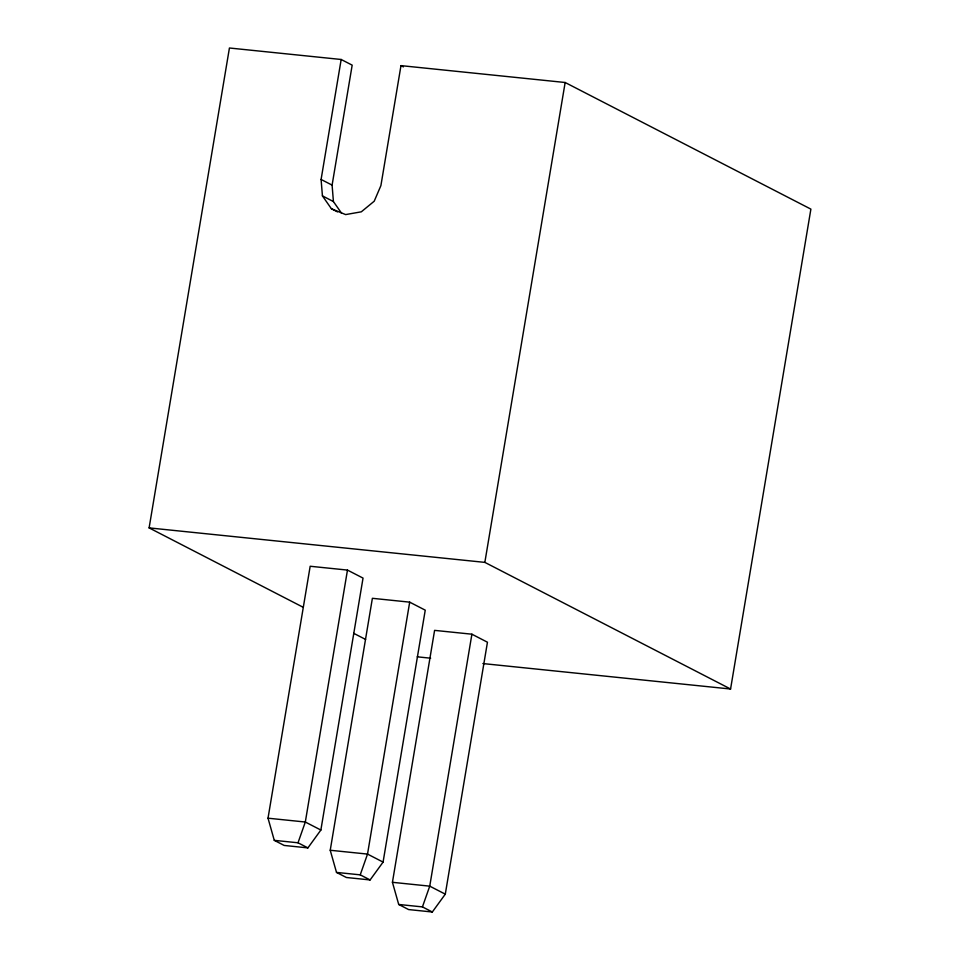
<?xml version="1.0" encoding="UTF-8"?>
<svg xmlns="http://www.w3.org/2000/svg" width="960" height="960" viewBox="0 0 960 960"><rect width="100%" height="100%" fill="white"/><g stroke="black" fill="none" stroke-linecap="round" stroke-linejoin="round"><path stroke-width="1.44" d="M303.204 607.296L149.112 527.892L229.428 48L341.172 59.484L352.176 65.148L332.1 185.124L333.42 201.564L341.592 213.252M337.512 211.896L331.404 208.752L322.428 195.888L321.096 179.46L341.172 59.484M268.02 818.196L310.176 566.256L347.472 570.084L363.036 578.1L320.868 830.04L307.908 847.884L284.184 845.448L274.284 840.348L268.02 818.196L305.316 822.024L320.868 830.04M482.88 663.564L730.572 689.016L810.888 209.124L565.152 82.5L400.98 65.628L380.904 185.604L374.208 201.216L361.308 211.824L345.636 214.584L331.404 208.752M347.472 570.084L305.316 822.024L298.008 842.784L274.284 840.348M330.228 850.26L372.384 598.308L409.692 602.148L425.244 610.164L383.076 862.104L370.116 879.936L346.392 877.5L336.504 872.412L330.228 850.26L367.524 854.088L383.076 862.104M409.692 602.148L367.524 854.088L360.228 874.848L336.504 872.412M392.436 882.312L434.592 630.372L471.9 634.2L487.452 642.216L445.296 894.156L432.324 912L408.6 909.564L398.712 904.464L392.436 882.312L429.744 886.152L445.296 894.156M471.9 634.2L429.744 886.152L422.436 906.9L398.712 904.464M730.572 689.016L484.848 562.38L565.152 82.5M149.112 527.892L484.848 562.38M417.228 656.82L430.656 658.2M400.98 65.628L403.416 66.888M321.096 179.46L332.1 185.124M322.428 195.888L333.42 201.564M353.676 633.3L365.628 639.456M298.008 842.784L307.908 847.884M360.228 874.848L370.116 879.936M422.436 906.9L432.324 912"/></g></svg>
